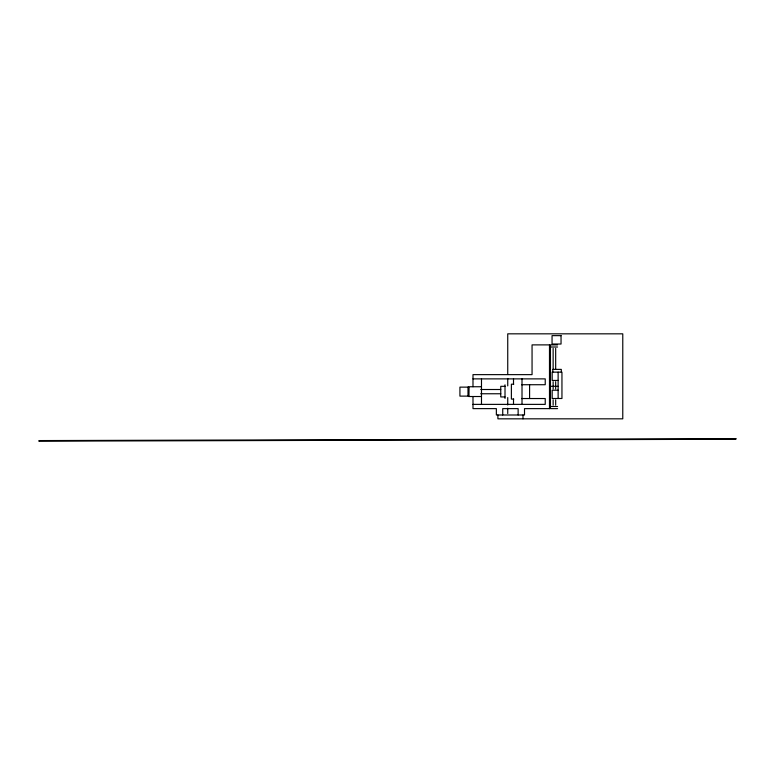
<?xml version="1.0" encoding="UTF-8"?>
<svg xmlns="http://www.w3.org/2000/svg" width="775" height="775" viewBox="0 0 775 775"><rect width="100%" height="100%" fill="white"/><g stroke="black" fill="none" stroke-linecap="round" stroke-linejoin="round"><path stroke-width="1.16" d="M468.633 395.88L468.739 387.384M551.248 344.885L557.574 344.885M551.248 347.006L557.574 347.006M472.992 378.878L545.232 378.878L545.232 384.72L521.536 384.729M558.126 380.438L552.178 380.438L552.178 372.145L561.952 372.145L561.952 398.495L552.178 398.495L552.178 390.213L558.126 390.213M513.748 384.197L511.384 384.197L511.384 399.067L513.748 399.067M505.009 386.318L500.757 386.318L500.757 396.945L505.009 396.945M549.63 386.318L558.126 386.318M481.488 386.744L468.739 386.744L468.739 396.519L481.488 396.519M467.993 387.432L468.633 387.432M480.762 389.505L500.757 389.505M480.762 393.758L500.757 393.758M467.993 395.831L468.739 395.88M521.536 398.534L545.232 398.534L545.232 404.376L472.992 404.376M551.248 406.507L557.574 406.507M551.248 408.628L557.574 408.628M561.313 372.145L561.313 369.384L552.817 369.384L552.817 372.145M558.126 372.145L558.126 398.495M555.675 348.401L555.675 369.355M555.675 381.658L555.675 388.992M555.675 399.832L555.675 405.17M553.137 348.401L553.137 369.355M553.137 381.658L553.137 388.992M553.137 399.832L553.137 405.17M549.485 344.885L549.485 408.628M529.587 384.72L529.587 398.534M522.989 415.003L522.989 418.829M522.011 378.878L522.011 404.376M518.136 414.993L518.136 408.628L502.733 408.628L502.733 415.003M513.505 378.878L513.505 384.197M513.505 399.067L513.505 404.376M507.741 374.209L507.741 333.831L622.771 333.831L622.771 418.829L497.899 418.829L497.899 415.003M507.741 378.452L507.741 385.892M507.741 397.575L507.741 405.015M507.741 408.202L507.741 413.521M505.009 384.826L505.009 398.437M481.488 378.878L481.488 404.376M472.992 386.744L472.992 374.635L532.057 374.635L532.057 344.885L550.463 344.885L550.463 408.628L524.51 408.628L524.51 414.993L496.358 414.993L496.358 408.628L472.992 408.628L472.992 396.519M39.312 440.578L38.75 441.169L735.688 439.251L736.25 438.66L39.312 440.578M561.042 335.643L552.052 335.643L552.052 344.032L561.042 344.032L561.042 335.643M467.993 387.132L459.924 387.132L459.924 396.122L467.993 396.122L467.993 387.132"/></g></svg>
